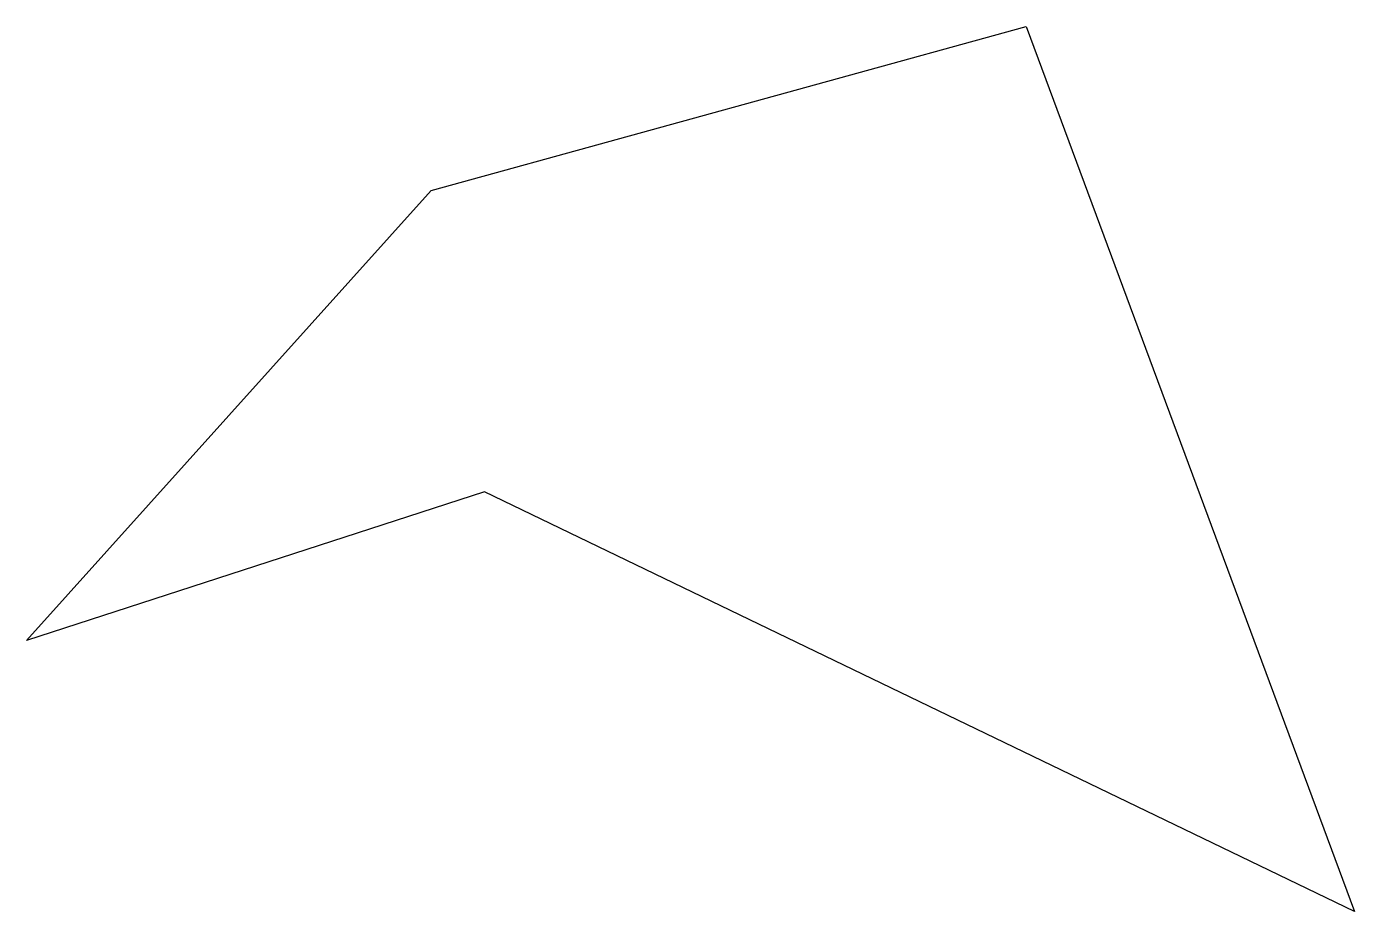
# Model space of a CAD drawing. Extents: x 0.1 to 49.8, y 0.3 to 33.3.
import ezdxf

# ---------------------------------------------------------------- set-up
doc = ezdxf.new("R2010")
doc.units = 0
doc.layers.add('root', color=7, linetype='CONTINUOUS')

msp = doc.modelspace()

# ---------------------------------------------------------------- linework, layer by layer
at = {"layer": 'root', "color": 7}
msp.add_lwpolyline([(15.257017, 27.200019), (37.493843, 33.329401), (49.752603, 0.259252), (17.25263, 15.939063), (0.14738, 10.379857), (15.257017, 27.200019)], close=True, dxfattribs=at)

doc.saveas('drawing.dxf')
